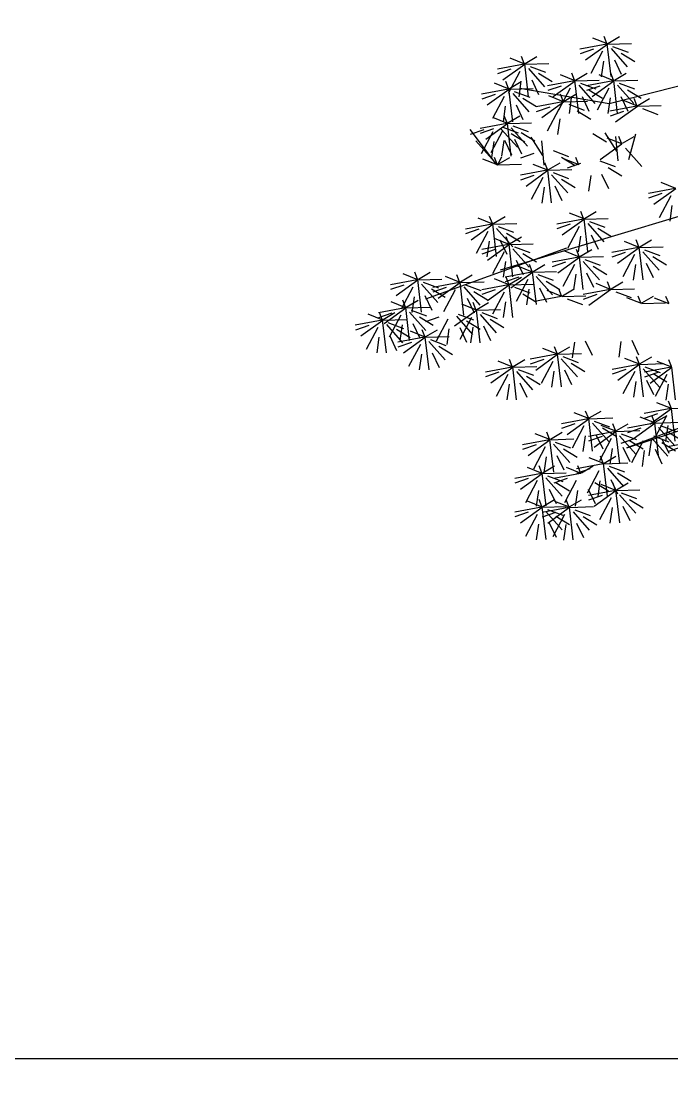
# Model space of a CAD drawing. Header units: metres. Extents: x 563371 to 571261, y 2062953 to 2068466.
# Drawn here: x 568728.46 to 568734.04, y 2065866.27 to 2065875.29 of the extents above; entities that cross this region are included whole.
import ezdxf

# ---------------------------------------------------------------- set-up
doc = ezdxf.new("R2010")
doc.units = ezdxf.units.M
for name, color, linetype in [('1-CAY XANH', 7, 'CONTINUOUS'), ('ghichieudai', 7, 'CONTINUOUS'), ('MATCATDUONG', 8, 'CONTINUOUS')]:
    doc.layers.add(name, color=color, linetype=linetype)

# ---------------------------------------------------------------- blocks, each defined once
blk = doc.blocks.new('ca')
at = {"layer": '1-CAY XANH', "color": 3}
for p, q in [((11.145, 38.71), (10.699, 38.97)), ((11.163, 38.686), (11.722, 38.908)), ((11.182, 38.71), (11.284, 38.97)), ((11.152, 38.683), (10.249, 38.711)), ((10.962, 38.593), (10.376, 38.373)), ((11.024, 38.514), (10.407, 37.818)), ((11.02, 37.444), (11.166, 38.69)), ((11.163, 38.671), (11.995, 38.07)), ((11.187, 38.683), (12.207, 38.491)), ((11.695, 38.486), (12.205, 38.308)), ((10.642, 38.339), (10.122, 38.023)), ((10.896, 38.086), (10.634, 37.532)), ((11.352, 38.407), (11.796, 37.565)), ((14.293, 37.945), (13.847, 38.206)), ((14.311, 37.922), (14.87, 38.143)), ((14.33, 37.945), (14.432, 38.206)), ((11.307, 38.035), (11.393, 37.435)), ((14.3, 37.918), (13.397, 37.946)), ((14.11, 37.828), (13.524, 37.608)), ((14.172, 37.75), (13.555, 37.054)), ((14.168, 36.679), (14.314, 37.926)), ((14.311, 37.906), (15.143, 37.306)), ((14.336, 37.918), (15.355, 37.727)), ((14.843, 37.721), (15.353, 37.543)), ((10.903, 37.283), (10, 37.31)), ((10.896, 37.31), (10.449, 37.57)), ((10.771, 36.044), (10.916, 37.29)), ((10.914, 37.286), (11.472, 37.507)), ((10.933, 37.31), (11.035, 37.57)), ((10.938, 37.283), (11.958, 37.091)), ((12.384, 37.283), (11.481, 37.31)), ((12.377, 37.31), (11.931, 37.57)), ((12.252, 36.044), (12.398, 37.29)), ((12.395, 37.286), (12.953, 37.507)), ((12.414, 37.31), (12.516, 37.57)), ((12.419, 37.283), (13.439, 37.091)), ((13.79, 37.575), (13.27, 37.258)), ((14.044, 37.321), (13.782, 36.768)), ((14.5, 37.642), (14.944, 36.801)), ((10.393, 36.939), (9.873, 36.622)), ((10.712, 37.192), (10.126, 36.972)), ((10.774, 37.114), (10.157, 36.418)), ((10.914, 37.271), (11.745, 36.67)), ((11.093, 36.41), (14.5, 36.992)), ((11.102, 37.007), (11.547, 36.165)), ((11.874, 36.939), (11.354, 36.622)), ((11.445, 37.085), (11.955, 36.908)), ((12.193, 37.192), (11.608, 36.972)), ((12.256, 37.114), (11.639, 36.418)), ((12.395, 37.271), (13.226, 36.67)), ((12.583, 37.007), (13.028, 36.165)), ((12.926, 37.085), (13.437, 36.908)), ((14.9, 36.965), (13.997, 36.993)), ((14.893, 36.992), (14.447, 37.252)), ((14.455, 37.27), (14.541, 36.671)), ((14.768, 35.726), (14.914, 36.972)), ((14.911, 36.968), (15.469, 37.19)), ((14.911, 36.953), (15.742, 36.352)), ((14.93, 36.992), (15.032, 37.252)), ((14.935, 36.965), (15.955, 36.773)), ((10.002, 36.343), (9.556, 36.604)), ((10.02, 36.32), (10.578, 36.541)), ((10.039, 36.343), (10.141, 36.604)), ((10.647, 36.686), (10.384, 36.132)), ((11.057, 36.634), (11.143, 36.035)), ((12.128, 36.686), (11.866, 36.132)), ((12.819, 36.482), (11.916, 36.51)), ((12.812, 36.509), (12.366, 36.769)), ((12.539, 36.634), (12.624, 36.035)), ((12.83, 36.485), (13.388, 36.706)), ((12.849, 36.509), (12.951, 36.769)), ((12.854, 36.482), (13.874, 36.29)), ((14.39, 36.621), (13.87, 36.304)), ((14.709, 36.875), (14.124, 36.654)), ((14.772, 36.796), (14.155, 36.1)), ((15.099, 36.689), (15.544, 35.847)), ((15.442, 36.768), (15.953, 36.59)), ((10.009, 36.316), (9.106, 36.344)), ((9.819, 36.226), (9.233, 36.006)), ((10.02, 36.304), (10.852, 35.704)), ((10.044, 36.316), (11.064, 36.125)), ((10.552, 36.119), (11.062, 35.941)), ((12.309, 36.138), (11.789, 35.821)), ((12.628, 36.391), (12.043, 36.171)), ((12.83, 36.47), (13.661, 35.869)), ((13.018, 36.206), (13.463, 35.364)), ((13.361, 36.284), (13.872, 36.107)), ((14.644, 36.368), (14.382, 35.814)), ((15.055, 36.316), (15.14, 35.717)), ((12.974, 35.833), (13.059, 35.234)), ((14.958, 35.657), (14.055, 35.684)), ((14.951, 35.684), (14.504, 35.944)), ((14.969, 35.66), (15.527, 35.881)), ((14.988, 35.684), (15.09, 35.944)), ((10.796, 34.604), (11.241, 35.297)), ((14.448, 35.313), (13.928, 34.996)), ((14.767, 35.566), (14.181, 35.346)), ((14.83, 35.488), (14.213, 34.792)), ((15.144, 35.523), (14.559, 35.303)), ((15.207, 35.445), (14.59, 34.749)), ((14.826, 34.418), (14.972, 35.664)), ((14.969, 35.645), (15.8, 35.044)), ((14.993, 35.657), (16.013, 35.465)), ((15.157, 35.381), (15.602, 34.539)), ((15.37, 34.079), (16.39, 35.422)), ((15.5, 35.459), (16.011, 35.282)), ((15.534, 35.337), (15.979, 34.496)), ((15.877, 35.416), (16.388, 35.238)), ((10.341, 34.283), (10.079, 35.264)), ((10.59, 34.907), (10.144, 35.167)), ((10.608, 34.883), (11.166, 35.104)), ((10.627, 34.907), (10.729, 35.167)), ((10.752, 34.231), (10.837, 35.166)), ((11.721, 35.27), (11.201, 34.953)), ((13.573, 34.066), (13.659, 35.001)), ((13.618, 34.438), (14.063, 35.131)), ((14.825, 35.27), (14.305, 34.953)), ((14.702, 35.06), (14.44, 34.506)), ((15.079, 35.016), (14.817, 34.463)), ((15.112, 35.008), (15.198, 34.409)), ((15.346, 34.067), (16.177, 35.001)), ((15.489, 34.965), (15.575, 34.366)), ((10.469, 34.711), (9.852, 34.015)), ((10.608, 34.868), (11.439, 34.267)), ((13.228, 34.624), (12.642, 34.404)), ((13.961, 34.517), (14.471, 34.34)), ((11.453, 34.239), (10.867, 34.019)), ((12.186, 34.132), (12.696, 33.954)), ((12.242, 34.082), (12.8, 34.304)), ((12.261, 34.106), (12.363, 34.366)), ((12.909, 34.371), (12.389, 34.054)), ((13.411, 33.901), (12.965, 34.162)), ((13.429, 33.878), (13.987, 34.099)), ((13.448, 33.901), (13.55, 34.162)), ((15.335, 34.079), (14.432, 34.107)), ((15.328, 34.106), (14.882, 34.366)), ((15.203, 34.374), (15.349, 34.086)), ((15.346, 34.082), (15.904, 34.304)), ((15.365, 34.106), (15.467, 34.366)), ((11.133, 33.986), (10.613, 33.669)), ((11.387, 33.732), (11.125, 33.179)), ((11.798, 33.681), (11.884, 33.081)), ((13.418, 33.874), (12.515, 33.902)), ((13.228, 33.784), (12.642, 33.564)), ((13.29, 33.706), (12.673, 33.01)), ((13.286, 32.635), (13.432, 33.882)), ((13.429, 33.862), (14.261, 33.262)), ((13.453, 33.874), (14.473, 33.682)), ((13.961, 33.677), (14.471, 33.499)), ((8.557, 33.185), (9.116, 33.406)), ((12.908, 33.531), (12.388, 33.214)), ((13.162, 33.277), (12.9, 32.724)), ((13.617, 33.598), (14.062, 32.757)), ((8.557, 33.169), (9.389, 32.569)), ((8.581, 33.181), (9.601, 32.99)), ((8.746, 32.905), (9.19, 32.064)), ((9.089, 32.984), (9.599, 32.806)), ((13.573, 33.226), (13.659, 32.627)), ((8.701, 32.533), (8.787, 31.934)), ((12.03, 32.042), (11.584, 32.302)), ((12.048, 32.018), (12.606, 32.239)), ((12.067, 32.042), (12.169, 32.302)), ((15.51, 31.851), (15.064, 32.111)), ((15.547, 31.851), (15.649, 32.111)), ((11.527, 31.671), (11.007, 31.354)), ((11.847, 31.924), (11.261, 31.704)), ((11.909, 31.846), (11.292, 31.15)), ((11.905, 30.775), (12.051, 32.022)), ((12.048, 32.002), (12.88, 31.402)), ((12.072, 32.014), (13.092, 31.823)), ((12.236, 31.738), (12.681, 30.897)), ((12.58, 31.817), (13.09, 31.639)), ((15.517, 31.824), (14.614, 31.852)), ((15.327, 31.734), (14.741, 31.513)), ((15.385, 30.585), (15.531, 31.831)), ((15.528, 31.827), (16.086, 32.048)), ((15.528, 31.812), (16.359, 31.211)), ((15.552, 31.824), (16.572, 31.632)), ((11.781, 31.417), (11.519, 30.864)), ((12.192, 31.366), (12.278, 30.767)), ((14.887, 31.075), (14.441, 31.336)), ((15.007, 31.48), (14.487, 31.163)), ((15.389, 31.655), (14.772, 30.959)), ((14.905, 31.052), (15.463, 31.273)), ((14.924, 31.075), (15.026, 31.336)), ((15.716, 31.548), (16.161, 30.706)), ((16.059, 31.627), (16.57, 31.449)), ((9.935, 30.935), (9.032, 30.963)), ((9.928, 30.962), (9.482, 31.222)), ((9.803, 29.696), (9.949, 30.942)), ((9.946, 30.938), (10.504, 31.16)), ((9.946, 30.923), (10.778, 30.322)), ((9.965, 30.962), (10.067, 31.222)), ((9.97, 30.935), (10.99, 30.743)), ((12.717, 30.902), (18.096, 28.964)), ((14.894, 31.048), (13.991, 31.076)), ((14.703, 30.958), (14.118, 30.738)), ((14.766, 30.88), (14.149, 30.184)), ((14.762, 29.809), (14.908, 31.056)), ((14.905, 31.036), (15.736, 30.436)), ((14.929, 31.048), (15.949, 30.856)), ((15.261, 31.227), (14.999, 30.673)), ((15.672, 31.175), (15.758, 30.576)), ((9.425, 30.591), (8.905, 30.275)), ((9.745, 30.845), (9.159, 30.625)), ((9.807, 30.766), (9.19, 30.071)), ((10.134, 30.659), (10.579, 29.818)), ((10.478, 30.738), (10.988, 30.56)), ((12.213, 30.565), (11.311, 30.593)), ((12.023, 30.475), (11.437, 30.255)), ((12.207, 30.592), (11.76, 30.852)), ((12.082, 29.326), (12.227, 30.573)), ((12.224, 30.569), (12.783, 30.79)), ((12.224, 30.553), (13.056, 29.953)), ((12.243, 30.592), (12.345, 30.852)), ((12.249, 30.565), (13.269, 30.373)), ((14.384, 30.705), (13.864, 30.388)), ((15.093, 30.772), (15.538, 29.931)), ((15.436, 30.851), (15.947, 30.673)), ((9.679, 30.338), (9.417, 29.785)), ((10.09, 30.287), (10.176, 29.687)), ((11.704, 30.221), (11.184, 29.905)), ((12.085, 30.397), (11.468, 29.701)), ((12.413, 30.289), (12.858, 29.448)), ((12.756, 30.368), (13.266, 30.19)), ((13.994, 30.02), (13.547, 30.28)), ((14.011, 29.996), (14.57, 30.218)), ((14.03, 30.02), (14.132, 30.28)), ((14.638, 30.451), (14.376, 29.898)), ((15.049, 30.4), (15.134, 29.8)), ((11.957, 29.968), (11.695, 29.415)), ((12.368, 29.917), (12.454, 29.317)), ((14, 29.993), (13.098, 30.021)), ((13.81, 29.903), (13.224, 29.683)), ((13.872, 29.824), (13.255, 29.129)), ((13.869, 28.754), (14.014, 30)), ((14.011, 29.981), (14.843, 29.38)), ((14.036, 29.993), (15.056, 29.801)), ((14.2, 29.717), (14.645, 28.876)), ((14.887, 29.537), (14.441, 29.797)), ((14.543, 29.796), (15.053, 29.618)), ((14.905, 29.513), (15.463, 29.735)), ((14.924, 29.537), (15.026, 29.797)), ((16.756, 29.626), (16.31, 29.886)), ((16.774, 29.602), (17.333, 29.824)), ((16.793, 29.626), (16.895, 29.886)), ((18.374, 29.701), (17.471, 29.728)), ((18.367, 29.728), (17.921, 29.988)), ((18.242, 28.462), (18.388, 29.708)), ((18.385, 29.704), (18.943, 29.925)), ((18.385, 29.689), (19.216, 29.088)), ((18.404, 29.728), (18.506, 29.988)), ((18.409, 29.701), (19.429, 29.509)), ((11.026, 29.332), (10.123, 29.36)), ((11.019, 29.359), (10.573, 29.62)), ((11.037, 29.336), (11.595, 29.557)), ((11.037, 29.32), (11.869, 28.72)), ((11.056, 29.359), (11.158, 29.62)), ((11.061, 29.332), (12.081, 29.141)), ((12.876, 29.094), (12.429, 29.354)), ((12.894, 29.07), (13.452, 29.291)), ((12.913, 29.094), (13.015, 29.354)), ((13.491, 29.649), (12.971, 29.333)), ((13.744, 29.396), (13.482, 28.843)), ((14.894, 29.51), (13.991, 29.538)), ((14.703, 29.42), (14.118, 29.2)), ((14.155, 29.345), (14.241, 28.745)), ((14.762, 28.271), (14.908, 29.517)), ((14.905, 29.498), (15.736, 28.897)), ((14.929, 29.51), (15.949, 29.318)), ((15.436, 29.313), (15.947, 29.135)), ((16.763, 29.599), (15.86, 29.627)), ((16.573, 29.509), (15.987, 29.289)), ((16.635, 29.43), (16.018, 28.734)), ((16.631, 28.36), (16.777, 29.606)), ((16.774, 29.587), (17.606, 28.986)), ((16.798, 29.599), (17.818, 29.407)), ((16.963, 29.323), (17.407, 28.481)), ((17.306, 29.402), (17.816, 29.224)), ((17.864, 29.357), (17.344, 29.04)), ((18.183, 29.61), (17.598, 29.39)), ((18.246, 29.532), (17.629, 28.836)), ((18.573, 29.425), (19.018, 28.583)), ((18.916, 29.503), (19.427, 29.326)), ((8.807, 28.782), (9.365, 29.003)), ((8.826, 28.806), (8.928, 29.066)), ((9.848, 28.819), (9.402, 29.079)), ((9.866, 28.795), (10.424, 29.016)), ((9.885, 28.819), (9.987, 29.079)), ((10.836, 29.242), (10.25, 29.022)), ((11.569, 29.135), (12.079, 28.957)), ((12.883, 29.067), (11.98, 29.094)), ((12.692, 28.976), (12.106, 28.756)), ((12.918, 29.067), (13.938, 28.875)), ((14.384, 29.166), (13.864, 28.85)), ((15.049, 28.862), (15.134, 28.262)), ((15.093, 29.234), (15.538, 28.392)), ((16.253, 29.255), (15.733, 28.939)), ((16.507, 29.002), (16.245, 28.448)), ((18.118, 29.104), (17.856, 28.55)), ((18.826, 28.66), (18.379, 28.92)), ((18.529, 29.052), (18.614, 28.453)), ((18.862, 28.66), (18.964, 28.92)), ((9.855, 28.792), (8.952, 28.819)), ((16.14, 28.544), (15.237, 28.572)), ((16.133, 28.571), (15.687, 28.831)), ((16.008, 27.305), (16.154, 28.551)), ((16.151, 28.547), (16.709, 28.768)), ((16.151, 28.532), (16.983, 27.931)), ((16.17, 28.571), (16.272, 28.831)), ((18.832, 28.633), (17.93, 28.661)), ((18.642, 28.542), (18.056, 28.322)), ((18.704, 28.464), (18.087, 27.768)), ((18.701, 27.394), (18.846, 28.64)), ((18.843, 28.636), (19.402, 28.857)), ((18.843, 28.621), (19.675, 28.02)), ((18.868, 28.633), (19.888, 28.441)), ((15.63, 28.2), (15.11, 27.883)), ((15.95, 28.453), (15.364, 28.233)), ((16.012, 28.375), (15.395, 27.679)), ((16.536, 28.136), (16.015, 27.82)), ((16.855, 28.39), (16.269, 28.17)), ((16.917, 28.312), (16.3, 27.616)), ((16.339, 28.268), (16.784, 27.426)), ((17.245, 28.204), (17.69, 27.363)), ((17.588, 28.283), (18.098, 28.105)), ((18.323, 28.289), (17.803, 27.972)), ((19.714, 28.162), (18.811, 28.19)), ((19.524, 28.072), (18.938, 27.852)), ((19.032, 28.357), (19.477, 27.515)), ((19.707, 28.189), (19.261, 28.45)), ((19.375, 28.435), (19.885, 28.258)), ((19.582, 26.923), (19.728, 28.17)), ((19.725, 28.166), (20.283, 28.387)), ((19.725, 28.15), (20.557, 27.55)), ((19.744, 28.189), (19.846, 28.45)), ((19.749, 28.162), (20.769, 27.97)), ((15.884, 27.947), (15.622, 27.393)), ((16.295, 27.895), (16.381, 27.296)), ((16.789, 27.883), (16.527, 27.33)), ((17.2, 27.832), (17.286, 27.232)), ((18.085, 27.541), (17.638, 27.801)), ((18.103, 27.517), (18.661, 27.739)), ((18.122, 27.541), (18.224, 27.801)), ((18.576, 28.036), (18.314, 27.482)), ((19.204, 27.819), (18.684, 27.502)), ((19.586, 27.994), (18.969, 27.298)), ((18.987, 27.984), (19.073, 27.385)), ((19.913, 27.886), (20.358, 27.045)), ((20.257, 27.965), (20.767, 27.787)), ((10.235, 27.4), (9.973, 26.846)), ((10.646, 27.348), (10.731, 26.749)), ((12.009, 27.379), (11.747, 26.825)), ((12.42, 27.328), (12.506, 26.728)), ((18.092, 27.514), (17.189, 27.542)), ((17.901, 27.424), (17.315, 27.204)), ((17.963, 27.345), (17.346, 26.649)), ((17.96, 26.275), (18.106, 27.521)), ((18.103, 27.502), (18.934, 26.901)), ((18.127, 27.514), (19.147, 27.322)), ((18.634, 27.317), (19.145, 27.139)), ((19.458, 27.565), (19.196, 27.012)), ((19.869, 27.514), (19.955, 26.915)), ((13.047, 26.863), (12.145, 26.891)), ((13.041, 26.89), (12.594, 27.15)), ((12.916, 25.624), (13.061, 26.87)), ((13.059, 26.866), (13.617, 27.088)), ((13.077, 26.89), (13.179, 27.15)), ((13.083, 26.863), (14.103, 26.671)), ((17.582, 27.17), (17.062, 26.854)), ((17.836, 26.917), (17.574, 26.363)), ((18.246, 26.866), (18.332, 26.266)), ((18.291, 27.238), (18.736, 26.396)), ((8.705, 26.372), (9.263, 26.594)), ((8.723, 26.396), (8.825, 26.656)), ((9.923, 26.48), (9.02, 26.508)), ((9.916, 26.507), (9.47, 26.767)), ((9.791, 25.241), (9.937, 26.487)), ((9.934, 26.483), (10.492, 26.704)), ((9.934, 26.468), (10.765, 25.867)), ((9.953, 26.507), (10.055, 26.767)), ((9.958, 26.48), (10.978, 26.288)), ((12.538, 26.519), (12.018, 26.203)), ((12.857, 26.773), (12.271, 26.553)), ((12.919, 26.694), (12.302, 25.998)), ((13.059, 26.851), (13.89, 26.25)), ((13.247, 26.587), (13.692, 25.745)), ((13.59, 26.666), (14.1, 26.488)), ((14.749, 26.4), (14.303, 26.66)), ((14.767, 26.377), (15.325, 26.598)), ((14.786, 26.4), (14.888, 26.66)), ((8.562, 25.13), (8.707, 26.376)), ((8.705, 26.357), (9.536, 25.756)), ((8.729, 26.369), (9.749, 26.177)), ((9.413, 26.136), (8.893, 25.819)), ((8.893, 26.093), (9.338, 25.251)), ((9.732, 26.39), (9.147, 26.169)), ((9.795, 26.311), (9.178, 25.615)), ((9.236, 26.172), (9.746, 25.994)), ((10.122, 26.204), (10.567, 25.362)), ((10.465, 26.283), (10.976, 26.105)), ((12.791, 26.266), (12.529, 25.712)), ((13.202, 26.215), (13.288, 25.615)), ((14.756, 26.373), (13.853, 26.401)), ((14.565, 26.283), (13.98, 26.063)), ((14.628, 26.205), (14.011, 25.509)), ((14.624, 25.134), (14.77, 26.381)), ((14.767, 26.361), (15.598, 25.761)), ((14.791, 26.373), (15.811, 26.181)), ((14.955, 26.097), (15.4, 25.256)), ((15.298, 26.176), (15.809, 25.998)), ((8.848, 25.721), (8.934, 25.121)), ((9.667, 25.883), (9.405, 25.329)), ((10.077, 25.831), (10.163, 25.232)), ((14.246, 26.03), (13.726, 25.713)), ((14.5, 25.776), (14.238, 25.223)), ((14.911, 25.725), (14.996, 25.125)), ((8.718, 24.798), (9.276, 25.019)), ((8.737, 24.821), (8.839, 25.081)), ((8.707, 24.794), (7.804, 24.822)), ((8.575, 23.555), (8.721, 24.802)), ((8.718, 24.782), (9.55, 24.182)), ((8.742, 24.794), (9.762, 24.602)), ((9.335, 24.271), (8.889, 24.531)), ((8.906, 24.518), (9.351, 23.677)), ((9.25, 24.597), (9.76, 24.419)), ((9.353, 24.247), (9.911, 24.469)), ((9.372, 24.271), (9.474, 24.531)), ((11.851, 24.436), (11.405, 24.696)), ((11.869, 24.412), (12.427, 24.634)), ((11.888, 24.436), (11.99, 24.696)), ((9.342, 24.244), (8.439, 24.272)), ((9.151, 24.154), (8.566, 23.933)), ((9.214, 24.075), (8.597, 23.379)), ((8.862, 24.146), (8.948, 23.546)), ((9.21, 23.005), (9.356, 24.251)), ((9.353, 24.232), (10.184, 23.631)), ((9.377, 24.244), (10.397, 24.052)), ((10.816, 23.953), (10.37, 24.213)), ((11.348, 24.065), (10.828, 23.749)), ((10.834, 23.929), (11.393, 24.151)), ((10.853, 23.953), (10.955, 24.213)), ((11.858, 24.409), (10.955, 24.437)), ((11.667, 24.319), (11.082, 24.099)), ((11.73, 24.241), (11.113, 23.545)), ((11.726, 23.17), (11.872, 24.417)), ((11.869, 24.397), (12.7, 23.797)), ((11.893, 24.409), (12.913, 24.217)), ((12.057, 24.133), (12.502, 23.292)), ((12.4, 24.212), (12.911, 24.034)), ((8.832, 23.9), (8.312, 23.583)), ((9.41, 23.75), (8.824, 23.53)), ((9.472, 23.672), (8.855, 22.976)), ((9.884, 24.047), (10.395, 23.869)), ((10.823, 23.926), (9.92, 23.954)), ((10.633, 23.836), (10.047, 23.616)), ((10.695, 23.757), (10.078, 23.061)), ((10.691, 22.687), (10.837, 23.933)), ((10.834, 23.914), (11.666, 23.313)), ((10.859, 23.926), (11.878, 23.734)), ((11.023, 23.65), (11.467, 22.808)), ((11.602, 23.812), (11.34, 23.259)), ((11.366, 23.729), (11.876, 23.551)), ((12.013, 23.761), (12.098, 23.161)), ((13.332, 23.635), (12.886, 23.895)), ((13.35, 23.612), (13.909, 23.833)), ((13.369, 23.635), (13.471, 23.895)), ((7.849, 23.523), (8.869, 23.331)), ((8.356, 23.326), (8.866, 23.148)), ((9.091, 23.497), (8.571, 23.18)), ((9.086, 23.647), (8.824, 23.093)), ((9.497, 23.595), (9.582, 22.996)), ((10.314, 23.582), (9.793, 23.266)), ((9.8, 23.565), (10.245, 22.723)), ((10.143, 23.643), (10.653, 23.466)), ((10.567, 23.329), (10.305, 22.775)), ((10.978, 23.278), (11.064, 22.678)), ((12.829, 23.264), (12.309, 22.948)), ((13.339, 23.608), (12.436, 23.636)), ((13.149, 23.518), (12.563, 23.298)), ((13.211, 23.44), (12.594, 22.744)), ((13.207, 22.369), (13.353, 23.616)), ((13.35, 23.596), (14.182, 22.996)), ((13.374, 23.608), (14.394, 23.416)), ((13.539, 23.332), (13.983, 22.491)), ((13.882, 23.411), (14.392, 23.233)), ((9.345, 23.244), (9.082, 22.69)), ((9.755, 23.192), (9.841, 22.593)), ((11.283, 22.72), (10.836, 22.98)), ((11.301, 22.697), (11.859, 22.918)), ((11.32, 22.72), (11.422, 22.98)), ((13.083, 23.011), (12.821, 22.458)), ((13.494, 22.96), (13.58, 22.36)), ((11.29, 22.693), (10.387, 22.721)), ((11.099, 22.603), (10.513, 22.383)), ((11.161, 22.525), (10.544, 21.829)), ((11.158, 21.454), (11.304, 22.701)), ((11.325, 22.693), (12.345, 22.501)), ((12.145, 22.351), (11.698, 22.611)), ((11.832, 22.496), (12.343, 22.318)), ((12.163, 22.327), (12.721, 22.549)), ((12.182, 22.351), (12.284, 22.611)), ((13.626, 22.351), (13.18, 22.611)), ((13.644, 22.327), (14.202, 22.549)), ((13.663, 22.351), (13.765, 22.611)), ((10.78, 22.35), (10.26, 22.033)), ((11.034, 22.096), (10.771, 21.543)), ((11.444, 22.045), (11.53, 21.445)), ((11.489, 22.417), (11.934, 21.576)), ((12.187, 22.324), (13.207, 22.132)), ((12.351, 22.048), (12.796, 21.207)), ((12.694, 22.127), (13.205, 21.949)), ((13.633, 22.324), (12.73, 22.352)), ((13.443, 22.234), (12.857, 22.014)), ((13.505, 22.156), (12.888, 21.46)), ((13.501, 21.085), (13.647, 22.331)), ((13.644, 22.312), (14.476, 21.711)), ((13.668, 22.324), (14.688, 22.132)), ((13.832, 22.048), (14.277, 21.207)), ((14.176, 22.127), (14.686, 21.949)), ((10.823, 21.676), (9.92, 21.704)), ((10.816, 21.703), (10.37, 21.963)), ((10.691, 20.437), (10.837, 21.683)), ((10.834, 21.679), (11.393, 21.9)), ((10.834, 21.664), (11.666, 21.063)), ((10.853, 21.703), (10.955, 21.963)), ((10.859, 21.676), (11.878, 21.484)), ((11.642, 21.98), (11.122, 21.664)), ((11.896, 21.727), (11.634, 21.174)), ((12.306, 21.676), (12.392, 21.076)), ((13.123, 21.98), (12.603, 21.664)), ((13.377, 21.727), (13.115, 21.174)), ((13.788, 21.676), (13.874, 21.076)), ((10.314, 21.332), (9.793, 21.015)), ((10.633, 21.585), (10.047, 21.365)), ((10.695, 21.507), (10.078, 20.811)), ((11.023, 21.4), (11.467, 20.558)), ((11.366, 21.478), (11.876, 21.301)), ((12.589, 21.058), (12.143, 21.319)), ((12.607, 21.035), (13.165, 21.256)), ((12.626, 21.058), (12.728, 21.319)), ((13.626, 21.067), (13.18, 21.327)), ((13.644, 21.043), (14.202, 21.265)), ((13.663, 21.067), (13.765, 21.327)), ((10.567, 21.079), (10.305, 20.525)), ((10.978, 21.027), (11.064, 20.428)), ((12.596, 21.031), (11.693, 21.059)), ((12.405, 20.941), (11.82, 20.721)), ((12.468, 20.863), (11.851, 20.167)), ((12.464, 19.792), (12.61, 21.039)), ((12.607, 21.019), (13.438, 20.419)), ((12.631, 21.031), (13.651, 20.84)), ((13.633, 21.04), (12.73, 21.068)), ((13.443, 20.95), (12.857, 20.73)), ((13.505, 20.871), (12.888, 20.176)), ((13.501, 19.801), (13.647, 21.047)), ((13.644, 21.028), (14.476, 20.427)), ((13.668, 21.04), (14.688, 20.848)), ((14.176, 20.843), (14.686, 20.665)), ((12.086, 20.688), (11.566, 20.371)), ((13.123, 20.696), (12.603, 20.38)), ((12.795, 20.755), (13.24, 19.914)), ((13.377, 20.443), (13.115, 19.889)), ((13.138, 20.834), (13.649, 20.656)), ((13.832, 20.764), (14.277, 19.922)), ((12.34, 20.434), (12.078, 19.881)), ((12.751, 20.383), (12.836, 19.784)), ((13.788, 20.392), (13.874, 19.792))]:
    blk.add_line(p, q, dxfattribs=at)
at = {"layer": '1-CAY XANH', "color": 17}
for p, q in [((6.253, 37.629), (11.093, 36.41)), ((15.237, 30.075), (5.227, 33.087)), ((12.037, 32.014), (11.134, 32.042)), ((0.517, 27.035), (10.427, 23.293)), ((10.427, 23.293), (0.517, 26.572))]:
    blk.add_line(p, q, dxfattribs=at)

msp = doc.modelspace()

# ---------------------------------------------------------------- wipeouts: each hides what was drawn before it
msp.add_wipeout([(568538.5548, 2065837.1158), (569134.3908, 2065836.3611), (569086.2233, 2065956.1498), (568779.0042, 2065956.6832), (568600.6017, 2065960.3155)]).dxf.layer = 'ghichieudai'

# ---------------------------------------------------------------- next in the draw order: linework, layer by layer
at = {"layer": 'MATCATDUONG', "color": 40, "linetype": 'Continuous'}
msp.add_lwpolyline([(568668.8059, 2065865.6864), (568628.8059, 2065865.361), (568628.8059, 2065865.9613), (568628.8059, 2065866.3926), (568604.8059, 2065866.3926), (568604.8059, 2065859.123), (568748.8059, 2065859.123), (568748.8059, 2065866.3926), (568724.8059, 2065866.3926), (568724.8059, 2065865.9613), (568724.8059, 2065865.361), (568684.8059, 2065865.6864)], dxfattribs=at)

# ---------------------------------------------------------------- next in the draw order: block references
at = {"layer": 'MATCATDUONG', "color": 3, "linetype": 'Continuous', "extrusion": (3.31378e-12, 1.1371e-08, 1), "xscale": -0.2249999999767169, "yscale": 0.2250000000931323, "zscale": 0.2250000000000004}
msp.add_blockref('ca', (568735.995, 2065866.3894, 0.0235), dxfattribs=at)

doc.saveas('drawing.dxf')
